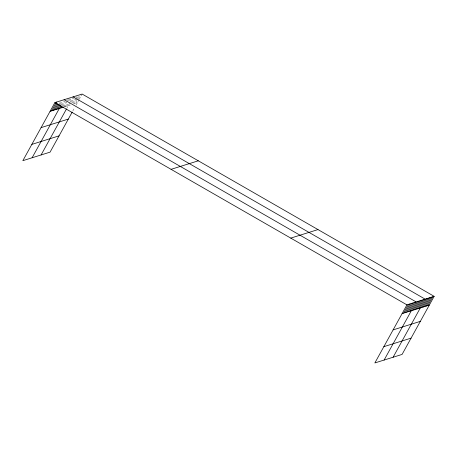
<?xml version="1.0" encoding="UTF-8"?>
<svg xmlns="http://www.w3.org/2000/svg" width="457" height="457" viewBox="0 0 457 457"><rect width="100%" height="100%" fill="white"/><g stroke="black" fill="none" stroke-linecap="round" stroke-linejoin="round"><path stroke-width="0.34" stroke-dasharray="2.29 1.71" d="M59.479 103.568L60.444 101.814M60.375 104.247L61.661 101.917M61.272 104.933L63.529 100.848M62.123 105.636L64.705 100.963M62.975 106.332L65.557 101.66M63.831 107.029L67.053 101.191M67.373 100.609L68.664 98.272M65.328 106.561L67.259 103.059M68.55 100.723L70.161 97.804M66.825 106.093L68.436 103.173M69.727 100.837L71.338 97.918M66.716 108.532L69.932 102.705M70.258 102.122L73.154 96.867M71.429 102.237L74.331 96.981M72.28 102.934L74.537 98.849M73.137 103.636L76.033 98.381M76.359 97.798L77.005 96.627M76.89 99.078L74.308 103.75L77.307 102.814M77.21 98.495L79.147 94.993M75.805 103.282L78.061 99.192M78.387 98.609L80.643 94.525M72.812 110.954L74.737 107.464M76.022 105.139L78.918 99.894M79.238 99.306L82.14 94.056M64.328 106.875L71.315 104.687"/><path stroke-width="0.69" d="M434.15 296.33L406.93 304.859L374.86 362.944L402.086 354.421L434.15 296.33L82.14 94.056L54.914 102.579L22.85 160.67L50.07 152.141L72.172 112.114M51.624 110.851L56.457 102.094M53.166 110.371L57.034 103.362M54.709 109.886L57.93 104.047M56.251 109.406L59.153 104.15M57.793 108.92L60.05 104.836M32.104 157.768L60.952 105.516M60.838 107.966L61.804 106.218M41.09 154.957L66.396 109.114M403.634 313.131L408.472 304.373M405.176 312.651L410.015 303.894M406.719 312.165L411.557 303.408M408.261 311.68L413.099 302.922M409.803 311.2L414.642 302.443M384.114 360.047L416.184 301.957L64.174 99.677M412.848 310.246L417.681 301.489M414.345 309.777L419.178 301.02M415.841 309.309L420.674 300.552M417.338 308.841L422.171 300.083M418.835 308.372L423.668 299.615M393.1 357.237L425.164 299.146L73.154 96.867M421.828 307.435L426.667 298.678M423.325 306.967L428.163 298.21M424.821 306.498L429.66 297.741M426.324 306.03L431.157 297.273M427.821 305.562L432.653 296.804M50.081 111.337L63.329 107.189M41.096 127.617L68.316 119.088M31.836 144.389L59.062 135.866M171.078 169.33L198.304 160.807M290.766 238.103L317.986 229.58M402.091 313.616L429.317 305.093M393.106 329.891L420.331 321.368M383.846 346.669L411.072 338.14M54.914 102.579L406.93 304.859"/></g></svg>
